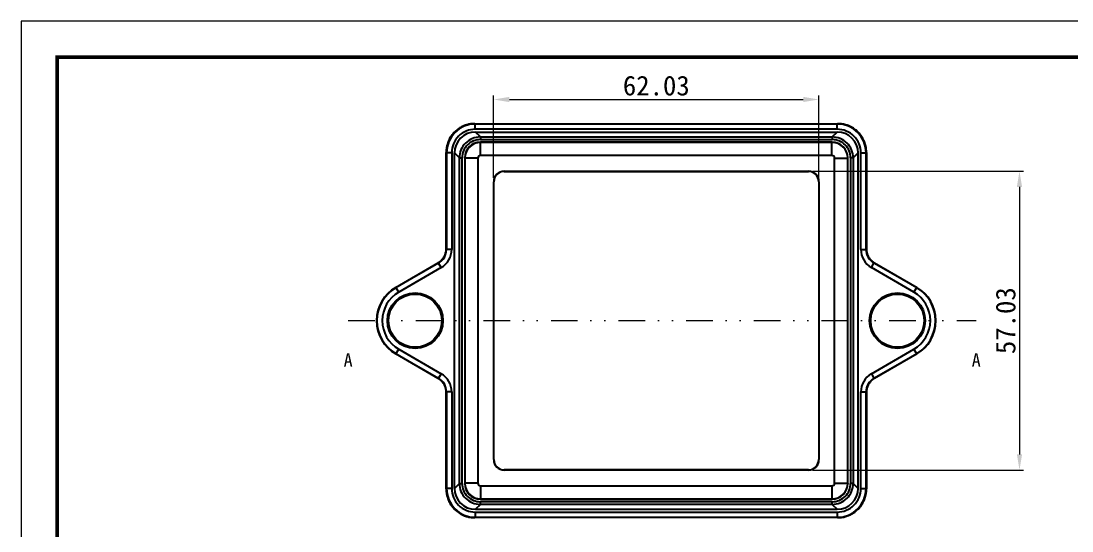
# Model space of a CAD drawing. Header units: millimetres. Extents: x 1338 to 1739, y -253 to 25.
# Drawn here: x 1338.3 to 1538.8, y -71.9 to 25.5 of the extents above; entities that cross this region are included whole.
import ezdxf
from ezdxf.enums import TextEntityAlignment as Align

# ---------------------------------------------------------------- set-up
doc = ezdxf.new("R2010")
doc.units = ezdxf.units.MM
doc.linetypes.add('DIVIDE', pattern=[31.75, 12.7, -6.35, 0, -6.35, 0, -6.35])
doc.layers.add('06___PRT_ALL_SURFS', color=7, linetype='Continuous')
for name, color, linetype, lineweight in [('dim', 82, 'Continuous', 9), ('from', 7, 'Continuous', 13), ('hatch', 56, 'Continuous', 9)]:
    doc.layers.add(name, color=color, linetype=linetype, lineweight=lineweight)
doc.styles.add('宋体', font='')
doc.styles.add('样式 1', font='simkai.ttf')
doc.styles.get('宋体').set_extended_font_data('SimSun')
doc.dimstyles.new('YanXiu', dxfattribs={"dimscale": 1.5, "dimtxt": 2.5, "dimasz": 2.2, "dimexe": 0.65, "dimexo": 0.65, "dimgap": 0.5, "dimtad": 1, "dimdsep": 46, "dimtxsty": '宋体', "dimcen": 0, "dimclrd": 3, "dimclre": 3, "dimclrt": 3, "dimazin": 2, "dimtfac": 1, "dimtofl": 0, "dimtmove": 0, "dimatfit": 3, "dimfxl": 0, "dimlwd": 5, "dimlwe": 5, "dimarcsym": 0})

# ---------------------------------------------------------------- blocks, each defined once
blk = doc.blocks.new('*D17')
at = {"layer": 'Defpoints', "color": 0}
for p in [(1490.52, 10.49), (1428.48, -5.2), (1490.52, -5.2)]:
    blk.add_point(p, dxfattribs=at)
at = {"layer": 'dim', "color": 3, "lineweight": 5}
for p, q in [((1428.48, -4.45), (1428.48, 11.24)), ((1431.48, 10.49), (1487.52, 10.49)), ((1490.52, -4.45), (1490.52, 11.24))]:
    blk.add_line(p, q, dxfattribs=at)
at = {"layer": 'dim', "color": 3}
for points in [[(1431.48, 10.99), (1431.48, 9.99), (1428.48, 10.49)], [(1487.52, 10.99), (1487.52, 9.99), (1490.52, 10.49)]]:
    blk.add_solid(points, dxfattribs=at)
at = {"layer": 'dim', "color": 3, "insert": (1459.5, 13.11), "char_height": 3.75, "attachment_point": 5, "style": '宋体'}
blk.add_mtext('62.03', dxfattribs=at)
blk = doc.blocks.new('*D18')
at = {"layer": 'Defpoints', "color": 0}
for p in [(1488.52, -3.2), (1488.52, -60.23), (1528.78, -60.23)]:
    blk.add_point(p, dxfattribs=at)
at = {"layer": 'dim', "color": 3, "lineweight": 5}
for p, q in [((1489.27, -3.2), (1529.53, -3.2)), ((1528.78, -6.2), (1528.78, -57.23)), ((1489.27, -60.23), (1529.53, -60.23))]:
    blk.add_line(p, q, dxfattribs=at)
at = {"layer": 'dim', "color": 3}
for points in [[(1528.28, -6.2), (1529.28, -6.2), (1528.78, -3.2)], [(1528.28, -57.23), (1529.28, -57.23), (1528.78, -60.23)]]:
    blk.add_solid(points, dxfattribs=at)
at = {"layer": 'dim', "color": 3, "insert": (1526.16, -31.72), "char_height": 3.75, "attachment_point": 5, "rotation": 90, "style": '宋体'}
blk.add_mtext('57.03', dxfattribs=at)

msp = doc.modelspace()

# ---------------------------------------------------------------- linework, layer by layer
at = {"color": 7, "linetype": 'Continuous'}
for p, q in [((1424.906, 5.875), (1494.091, 5.875)), ((1424.906, 5.875), (1494.091, 5.875)), ((1424.971, 5.81), (1424.906, 5.875)), ((1424.906, 5.875), (1424.906, 5.875)), ((1494.026, 5.81), (1424.971, 5.81)), ((1424.971, 4.81), (1424.971, 5.81)), ((1494.026, 4.81), (1424.971, 4.81)), ((1424.997, 4.284), (1494, 4.284)), ((1425.943, 3.339), (1424.997, 4.284)), ((1493.055, 3.339), (1494, 4.284)), ((1494.026, 5.81), (1494.091, 5.875)), ((1494.026, 4.81), (1494.026, 5.81)), ((1494.091, 5.875), (1494.091, 5.875)), ((1425.943, 3.339), (1493.055, 3.339)), ((1425.943, 3.339), (1425.943, 2.839)), ((1425.943, 2.839), (1493.055, 2.839)), ((1493.041, 2.326), (1425.956, 2.326)), ((1425.982, 2.3), (1425.956, 2.326)), ((1493.015, 2.3), (1493.041, 2.326)), ((1493.055, 3.339), (1493.055, 2.839)), ((1419.408, 0.377), (1419.408, 0.377)), ((1419.473, 0.311), (1419.408, 0.377)), ((1419.408, -18.097), (1419.408, 0.377)), ((1419.408, -18.097), (1419.408, 0.377)), ((1420.473, 0.311), (1419.473, 0.311)), ((1419.473, 0.311), (1419.473, -18.134)), ((1420.473, 0.311), (1420.473, -18.134)), ((1421.944, -0.66), (1420.999, 0.285)), ((1420.999, -63.717), (1420.999, 0.285)), ((1497.053, -0.66), (1497.999, 0.285)), ((1497.999, -63.717), (1497.999, 0.285)), ((1498.525, -18.134), (1498.525, 0.311)), ((1498.525, 0.311), (1499.524, 0.311)), ((1499.524, 0.311), (1499.589, 0.377)), ((1499.524, -18.134), (1499.524, 0.311)), ((1499.589, 0.377), (1499.589, -18.097)), ((1499.59, 0.377), (1499.589, 0.377)), ((1499.59, 0.377), (1499.59, -18.097)), ((1421.944, -0.66), (1422.444, -0.66)), ((1421.944, -62.772), (1421.944, -0.66)), ((1422.444, -62.772), (1422.444, -0.66)), ((1422.983, -0.699), (1422.957, -0.673)), ((1422.957, -0.673), (1422.957, -62.758)), ((1496.015, -0.699), (1496.04, -0.673)), ((1496.04, -62.758), (1496.04, -0.673)), ((1496.554, -0.66), (1496.554, -62.772)), ((1497.053, -0.66), (1496.554, -0.66)), ((1497.053, -0.66), (1497.053, -62.772)), ((1430.482, -3.199), (1488.516, -3.199)), ((1430.482, -3.225), (1430.482, -3.199)), ((1430.482, -3.225), (1488.516, -3.225)), ((1488.516, -3.225), (1488.516, -3.199)), ((1428.508, -5.199), (1428.482, -5.199)), ((1428.482, -58.233), (1428.482, -5.199)), ((1428.508, -58.233), (1428.508, -5.199)), ((1490.489, -5.199), (1490.489, -58.233)), ((1490.489, -5.199), (1490.516, -5.199)), ((1490.516, -5.199), (1490.516, -58.233)), ((1419.408, -18.097), (1419.408, -18.097)), ((1419.473, -18.134), (1419.408, -18.097)), ((1420.473, -18.134), (1419.473, -18.134)), ((1498.525, -18.134), (1499.524, -18.134)), ((1499.589, -18.097), (1499.524, -18.134)), ((1499.59, -18.097), (1499.589, -18.097)), ((1499.634, -18.607), (1499.59, -18.097)), ((1409.828, -25.358), (1417.908, -20.693)), ((1409.828, -25.359), (1417.909, -20.694)), ((1417.974, -20.731), (1409.861, -25.415)), ((1418.474, -21.597), (1410.361, -26.281)), ((1418.33, -20.399), (1417.908, -20.693)), ((1417.908, -20.693), (1417.909, -20.694)), ((1417.974, -20.731), (1417.909, -20.694)), ((1418.474, -21.597), (1417.974, -20.731)), ((1500.524, -21.597), (1501.024, -20.731)), ((1508.637, -26.281), (1500.524, -21.597)), ((1501.089, -20.694), (1501.024, -20.731)), ((1509.137, -25.415), (1501.024, -20.731)), ((1501.089, -20.693), (1509.169, -25.358)), ((1501.089, -20.693), (1501.089, -20.694)), ((1501.089, -20.694), (1509.169, -25.359)), ((1410.361, -26.281), (1409.828, -25.358)), ((1508.637, -26.281), (1509.169, -25.358)), ((1409.828, -38.074), (1410.361, -37.151)), ((1417.909, -42.738), (1409.828, -38.073)), ((1417.908, -42.739), (1409.828, -38.074)), ((1409.861, -38.017), (1417.974, -42.701)), ((1410.361, -37.151), (1418.474, -41.835)), ((1500.524, -41.835), (1508.637, -37.151)), ((1501.024, -42.701), (1509.137, -38.017)), ((1509.169, -38.073), (1501.089, -42.738)), ((1509.169, -38.074), (1501.089, -42.739)), ((1509.169, -38.074), (1508.637, -37.151)), ((1418.474, -41.835), (1417.974, -42.701)), ((1500.524, -41.835), (1501.024, -42.701)), ((1417.908, -42.739), (1417.909, -42.738)), ((1417.909, -42.738), (1417.974, -42.701)), ((1500.667, -43.033), (1501.089, -42.739)), ((1501.024, -42.701), (1501.089, -42.738)), ((1501.089, -42.739), (1501.089, -42.738)), ((1419.364, -44.825), (1419.408, -45.335)), ((1419.408, -45.335), (1419.473, -45.298)), ((1419.408, -45.335), (1419.408, -45.335)), ((1419.408, -63.808), (1419.408, -45.335)), ((1419.408, -63.808), (1419.408, -45.335)), ((1420.473, -45.298), (1419.473, -45.298)), ((1419.473, -45.298), (1419.473, -63.743)), ((1420.473, -45.298), (1420.473, -63.743)), ((1498.525, -63.743), (1498.525, -45.298)), ((1498.525, -45.298), (1499.524, -45.298)), ((1499.524, -63.743), (1499.524, -45.298)), ((1499.524, -45.298), (1499.589, -45.335)), ((1499.589, -45.335), (1499.589, -63.808)), ((1499.59, -45.335), (1499.589, -45.335)), ((1499.59, -45.335), (1499.59, -63.808)), ((1428.508, -58.233), (1428.482, -58.233)), ((1490.489, -58.233), (1490.516, -58.233)), ((1488.516, -60.207), (1430.482, -60.207)), ((1430.482, -60.207), (1430.482, -60.233)), ((1488.516, -60.233), (1430.482, -60.233)), ((1488.516, -60.207), (1488.516, -60.233)), ((1419.473, -63.743), (1419.408, -63.808)), ((1419.408, -63.808), (1419.408, -63.808)), ((1420.473, -63.743), (1419.473, -63.743)), ((1421.944, -62.772), (1420.999, -63.717)), ((1421.944, -62.772), (1422.444, -62.772)), ((1422.983, -62.733), (1422.957, -62.758)), ((1496.015, -62.733), (1496.04, -62.758)), ((1497.053, -62.772), (1496.554, -62.772)), ((1497.053, -62.772), (1497.999, -63.717)), ((1498.525, -63.743), (1499.524, -63.743)), ((1499.524, -63.743), (1499.589, -63.808)), ((1499.59, -63.808), (1499.589, -63.808)), ((1425.982, -65.732), (1425.956, -65.757)), ((1425.956, -65.757), (1493.041, -65.757)), ((1493.016, -65.732), (1493.041, -65.757)), ((1425.943, -66.771), (1424.997, -67.716)), ((1424.997, -67.716), (1494, -67.716)), ((1425.943, -66.771), (1425.943, -66.271)), ((1493.055, -66.271), (1425.943, -66.271)), ((1493.055, -66.771), (1425.943, -66.771)), ((1493.055, -66.771), (1493.055, -66.271)), ((1493.055, -66.771), (1494, -67.716)), ((1424.971, -69.241), (1424.906, -69.307)), ((1494.091, -69.307), (1424.906, -69.307)), ((1494.091, -69.307), (1424.906, -69.307)), ((1424.906, -69.307), (1424.906, -69.307)), ((1424.971, -68.242), (1494.026, -68.242)), ((1424.971, -68.242), (1424.971, -69.241)), ((1424.971, -69.241), (1494.026, -69.241)), ((1494.026, -68.242), (1494.026, -69.241)), ((1494.026, -69.241), (1494.091, -69.307)), ((1494.091, -69.307), (1494.091, -69.307))]:
    msp.add_line(p, q, dxfattribs=at)
for points in [[(1424.906, 5.875), (1423.987, 5.798), (1422.896, 5.495), (1421.889, 4.974), (1421.01, 4.257), (1420.297, 3.376), (1419.781, 2.367), (1419.482, 1.276), (1419.408, 0.377)], [(1499.59, 0.377), (1499.513, 1.296), (1499.209, 2.387), (1498.689, 3.394), (1497.972, 4.272), (1497.09, 4.986), (1496.082, 5.502), (1494.991, 5.801), (1494.091, 5.875)], [(1419.408, -18.097), (1419.361, -18.623), (1419.16, -19.29), (1418.81, -19.893), (1418.33, -20.399)], [(1501.089, -20.693), (1500.655, -20.389), (1500.178, -19.88), (1499.831, -19.275), (1499.634, -18.607)], [(1417.908, -42.739), (1418.342, -43.043), (1418.82, -43.552), (1419.166, -44.157), (1419.364, -44.825)], [(1499.59, -45.335), (1499.636, -44.809), (1499.838, -44.142), (1500.187, -43.539), (1500.667, -43.033)], [(1419.408, -63.808), (1419.485, -64.728), (1419.788, -65.819), (1420.309, -66.825), (1421.026, -67.704), (1421.907, -68.418), (1422.915, -68.934), (1424.007, -69.233), (1424.906, -69.307)], [(1494.091, -69.307), (1495.011, -69.23), (1496.102, -68.927), (1497.108, -68.406), (1497.987, -67.689), (1498.7, -66.807), (1499.217, -65.799), (1499.516, -64.708), (1499.59, -63.808)]]:
    msp.add_lwpolyline(points, dxfattribs=at)
for centre, radius in [((1413.499, -31.716), 5.3), ((1413.499, -31.716), 5.086), ((1505.499, -31.716), 5.3), ((1505.499, -31.716), 5.086)]:
    msp.add_circle(centre, radius, dxfattribs=at)
for centre, radius, start, end in [((1424.972, 0.311), 5.498, 90.00216, 179.99784), ((1424.904, 0.378), 5.495, 138.13278, 146.55479), ((1424.971, 0.312), 4.498, 89.9922, 180.0078), ((1424.903, 0.38), 5.494, 135.00547, 138.13978), ((1424.906, 0.377), 5.497, 123.55945, 135.00556), ((1424.906, 0.376), 5.498, 119.20244, 123.55708), ((1424.907, 0.376), 5.498, 112.01218, 119.20929), ((1424.907, 0.376), 5.499, 107.07803, 112.01027), ((1424.904, 0.386), 5.488, 100.45556, 107.0839), ((1424.909, 0.361), 5.513, 90.02355, 100.45155), ((1494.026, 0.311), 5.498, 0.00216, 89.99784), ((1494.027, 0.312), 4.498, 359.9922, 90.0078), ((1494.089, 0.361), 5.514, 79.65515, 89.97637), ((1494.093, 0.387), 5.488, 73.15801, 79.65158), ((1494.091, 0.375), 5.499, 68.10071, 73.1636), ((1494.091, 0.377), 5.498, 61.24249, 68.09878), ((1494.091, 0.375), 5.5, 56.55746, 61.24931), ((1494.093, 0.379), 5.495, 48.13278, 56.55479), ((1494.094, 0.38), 5.494, 45.00547, 48.13978), ((1494.092, 0.377), 5.497, 33.55945, 45.00556), ((1424.908, 0.376), 5.499, 158.10071, 163.1636), ((1424.906, 0.376), 5.498, 151.24249, 158.09878), ((1424.908, 0.376), 5.5, 146.55746, 151.24931), ((1425.943, -0.66), 3.999, 89.99903, 180.00097), ((1425.942, -0.66), 3.498, 89.99222, 180.00778), ((1493.055, -0.66), 3.999, 359.99904, 90.00096), ((1493.055, -0.66), 3.498, 359.99222, 90.00778), ((1494.091, 0.377), 5.498, 29.20244, 33.55708), ((1494.091, 0.376), 5.498, 22.01218, 29.20929), ((1494.091, 0.376), 5.499, 17.07803, 22.01027), ((1424.922, 0.374), 5.514, 169.65515, 179.97637), ((1424.896, 0.379), 5.488, 163.15801, 169.65158), ((1494.101, 0.378), 5.488, 10.45556, 17.0839), ((1494.076, 0.374), 5.513, 0.02355, 10.45155), ((1430.482, -5.199), 2, 90, 180), ((1430.482, -5.199), 1.974, 90, 180), ((1488.516, -5.199), 2, 0, 90), ((1488.516, -5.199), 1.974, 0, 90), ((1416.475, -18.135), 2.998, 299.98968, 0.01032), ((1416.414, -18.101), 2.993, 310.75679, 320.61934), ((1416.474, -18.134), 3.999, 299.99915, 0.00076), ((1416.413, -18.099), 2.994, 320.61141, 323.51649), ((1416.409, -18.097), 2.999, 323.5184, 336.35192), ((1416.415, -18.099), 2.993, 336.35298, 349.10488), ((1416.4, -18.096), 3.008, 349.11023, 359.34308), ((1416.422, -18.097), 2.986, 359.35004, 0.00509), ((1502.523, -18.134), 3.998, 179.99842, 240.00167), ((1502.522, -18.135), 2.998, 179.98967, 240.01033), ((1502.575, -18.097), 2.985, 179.99489, 180.55891), ((1502.597, -18.096), 3.008, 180.56633, 190.7278), ((1502.582, -18.099), 2.992, 190.73226, 200.47642), ((1502.584, -18.099), 2.994, 200.46818, 203.48506), ((1502.588, -18.097), 2.999, 203.48686, 216.32073), ((1502.583, -18.1), 2.992, 216.32171, 218.36241), ((1502.584, -18.1), 2.993, 218.35507, 229.08058), ((1416.417, -18.11), 2.983, 299.99231, 300.57603), ((1416.405, -18.09), 3.007, 300.5841, 310.75293), ((1502.593, -18.09), 3.007, 229.0853, 239.32112), ((1502.58, -18.11), 2.984, 239.32871, 240.00767), ((1413.499, -31.716), 7.341, 120, 240), ((1413.499, -31.716), 7.341, 120, 240), ((1413.499, -31.716), 7.276, 120, 240), ((1505.499, -31.716), 7.276, 300, 60), ((1505.499, -31.716), 7.341, 300, 60), ((1505.499, -31.716), 7.341, 300, 60), ((1413.499, -31.716), 6.276, 120, 240), ((1505.499, -31.716), 6.276, 300, 60), ((1416.475, -45.298), 3.998, 359.99843, 60.00166), ((1502.523, -45.298), 3.999, 119.99915, 180.00076), ((1416.417, -45.322), 2.984, 59.32871, 60.00767), ((1416.405, -45.342), 3.007, 49.0853, 59.32112), ((1416.475, -45.297), 2.998, 359.98967, 60.01033), ((1416.414, -45.332), 2.993, 38.35507, 49.08058), ((1416.415, -45.331), 2.992, 36.32171, 38.36241), ((1416.409, -45.335), 2.999, 23.48686, 36.32073), ((1502.522, -45.297), 2.998, 119.98968, 180.01032), ((1502.588, -45.335), 2.999, 143.5184, 156.35192), ((1502.584, -45.332), 2.994, 140.61141, 143.51649), ((1502.583, -45.331), 2.993, 130.75679, 140.61934), ((1502.593, -45.342), 3.007, 120.5841, 130.75293), ((1502.58, -45.322), 2.983, 119.99231, 120.57603), ((1416.414, -45.333), 2.994, 20.46818, 23.48506), ((1416.416, -45.333), 2.992, 10.73226, 20.47642), ((1416.4, -45.336), 3.008, 0.56633, 10.7278), ((1416.423, -45.335), 2.985, 359.99489, 0.55891), ((1502.575, -45.335), 2.986, 179.35004, 180.00509), ((1502.597, -45.336), 3.008, 169.11023, 179.34308), ((1502.582, -45.333), 2.993, 156.35298, 169.10488), ((1430.482, -58.233), 2, 180, 270), ((1430.482, -58.233), 1.974, 180, 270), ((1488.516, -58.233), 1.974, 270, 0), ((1488.516, -58.233), 2, 270, 0), ((1424.922, -63.806), 5.513, 180.02355, 190.45155), ((1424.972, -63.743), 5.498, 180.00215, 269.99785), ((1424.971, -63.744), 4.498, 179.99219, 270.00781), ((1425.943, -62.772), 3.999, 179.99903, 270.00097), ((1425.942, -62.772), 3.498, 179.99221, 270.00779), ((1493.055, -62.772), 3.498, 269.99221, 0.00779), ((1493.055, -62.772), 3.999, 269.99904, 0.00096), ((1494.027, -63.744), 4.498, 269.99219, 0.00781), ((1494.026, -63.743), 5.498, 270.00215, 359.99785), ((1494.076, -63.806), 5.514, 349.65515, 359.97637), ((1424.897, -63.81), 5.488, 190.45556, 197.0839), ((1424.907, -63.808), 5.499, 197.07803, 202.01027), ((1424.907, -63.808), 5.498, 202.01218, 209.20929), ((1494.092, -63.808), 5.498, 331.24249, 338.09878), ((1494.09, -63.808), 5.499, 338.10071, 343.1636), ((1494.101, -63.81), 5.488, 343.15801, 349.65158), ((1424.907, -63.809), 5.498, 209.20244, 213.55708), ((1424.906, -63.809), 5.497, 213.55945, 225.00556), ((1424.903, -63.811), 5.494, 225.00547, 228.13978), ((1424.905, -63.811), 5.495, 228.13278, 236.55479), ((1494.092, -63.809), 5.497, 303.55945, 315.00556), ((1494.094, -63.812), 5.494, 315.00547, 318.13978), ((1494.093, -63.81), 5.495, 318.13278, 326.55479), ((1494.09, -63.808), 5.5, 326.55746, 331.24931), ((1424.907, -63.807), 5.5, 236.55746, 241.24931), ((1424.907, -63.809), 5.498, 241.24249, 248.09878), ((1424.907, -63.807), 5.499, 248.10071, 253.1636), ((1424.904, -63.818), 5.488, 253.15801, 259.65158), ((1424.909, -63.793), 5.514, 259.65515, 269.97637), ((1494.089, -63.793), 5.513, 270.02355, 280.45155), ((1494.093, -63.818), 5.488, 280.45556, 287.0839), ((1494.091, -63.808), 5.499, 287.07803, 292.01027), ((1494.091, -63.808), 5.498, 292.01218, 299.20929), ((1494.091, -63.808), 5.498, 299.20244, 303.55708)]:
    msp.add_arc(centre, radius, start, end, dxfattribs=at)
for centre, major_axis, start_param, end_param in [((1425, 0.283), (2.83, -2.83), 2.3565371, 3.9266482), ((1493.997, 0.283), (2.83, 2.83), -0.7850555, 0.7850555), ((1425.958, -0.676), (2.123, -2.123), 2.3565371, 3.9266482), ((1493.039, -0.676), (2.123, 2.123), -0.7850555, 0.7850555), ((1425, -63.715), (2.83, 2.83), 2.3565371, 3.9266482), ((1425.958, -62.756), (2.123, 2.123), -3.9266482, -2.3565371), ((1493.039, -62.756), (2.123, -2.123), -0.7850555, 0.7850555), ((1493.997, -63.715), (-2.83, 2.83), -3.9266482, -2.3565371)]:
    msp.add_ellipse(centre, major_axis=major_axis, ratio=0.999315, start_param=start_param, end_param=end_param, dxfattribs=at)
at = {"layer": '06___PRT_ALL_SURFS', "color": 7, "linetype": 'Continuous'}
for p, q in [((1493.015, 2.3), (1425.982, 2.3)), ((1425.982, -0.199), (1425.982, 2.3)), ((1493.016, -0.199), (1493.016, 2.3)), ((1425.482, -0.699), (1422.983, -0.699)), ((1422.983, -0.699), (1422.983, -62.733)), ((1425.482, -0.699), (1425.482, -62.733)), ((1493.016, -0.199), (1425.982, -0.199)), ((1493.516, -62.733), (1493.516, -0.699)), ((1493.516, -0.699), (1496.015, -0.699)), ((1496.015, -62.733), (1496.015, -0.699)), ((1425.482, -62.733), (1422.983, -62.733)), ((1425.982, -63.233), (1493.016, -63.233)), ((1425.982, -63.233), (1425.982, -65.732)), ((1493.016, -63.233), (1493.016, -65.732)), ((1493.516, -62.733), (1496.015, -62.733)), ((1425.982, -65.732), (1493.016, -65.732))]:
    msp.add_line(p, q, dxfattribs=at)
for centre, radius, start, end in [((1425.984, -0.701), 3.001, 90.03793, 179.96755), ((1493.014, -0.701), 3.001, 0.03794, 89.96755), ((1425.982, -0.699), 0.5, 89.99311, 180.00689), ((1493.016, -0.699), 0.5, 359.99311, 90.00689), ((1425.984, -62.731), 3.001, 180.03793, 269.96755), ((1425.982, -62.733), 0.5, 179.9931, 270.0069), ((1493.016, -62.733), 0.5, 269.9931, 0.0069), ((1493.014, -62.731), 3.001, 270.03794, 359.96755)]:
    msp.add_arc(centre, radius, start, end, dxfattribs=at)
at = {"layer": 'from'}
msp.add_lwpolyline([(1338.324, -253.151), (1739.261, -253.151), (1739.261, 25.464), (1338.324, 25.464)], close=True, dxfattribs=at)
at = {"layer": 'from', "const_width": 0.691}
msp.add_lwpolyline([(1345.234, -246.241), (1345.234, 18.555), (1732.352, 18.555), (1732.352, -246.241), (1345.234, -246.241)], dxfattribs=at)
at = {"layer": 'hatch', "color": 2, "linetype": 'DIVIDE', "ltscale": 0.4}
msp.add_line((1400.722, -31.716), (1520.528, -31.716), dxfattribs=at)
at = {"layer": 'hatch', "color": 2}
for points in [[(1400.722, -31.716, 0, 0, 0), (1400.722, -34.216, 0.75, 0, 0), (1400.722, -36.716, 0, 0, 0)], [(1520.528, -31.716, 0, 0, 0), (1520.528, -34.216, 0.75, 0, 0), (1520.528, -36.716, 0, 0, 0)]]:
    msp.add_lwpolyline(points, format="xyseb", dxfattribs=at)

# ---------------------------------------------------------------- texts
at = {"layer": 'hatch', "color": 6, "style": '样式 1'}
for p in [(1400.722, -39.216), (1520.528, -39.216)]:
    msp.add_text('A', height=2.5, dxfattribs=at).set_placement(p, align=Align.MIDDLE)

# ---------------------------------------------------------------- dimensions: what is measured, and where the dimension line sits
at = {"layer": 'dim'}
dim = msp.add_linear_dim(base=(1490.516, 10.488), p1=(1428.482, -5.199), p2=(1490.516, -5.199), dimstyle='YanXiu', override={"dimasz": 2, "dimexe": 0.49975, "dimexo": 0.49975, "dimgap": 0.49975}, dxfattribs=at)
dim.commit()
dim.dimension.update_dxf_attribs({"geometry": '*D17', "text_midpoint": (1459.499, 13.113)})
dim = msp.add_linear_dim(base=(1528.783, -60.233), p1=(1488.516, -3.199), p2=(1488.516, -60.233), angle=90, dimstyle='YanXiu', override={"dimasz": 2, "dimexe": 0.49975, "dimexo": 0.49975, "dimgap": 0.49975}, dxfattribs=at)
dim.commit()
dim.dimension.update_dxf_attribs({"geometry": '*D18', "text_midpoint": (1526.158, -31.716)})

doc.saveas('drawing.dxf')
